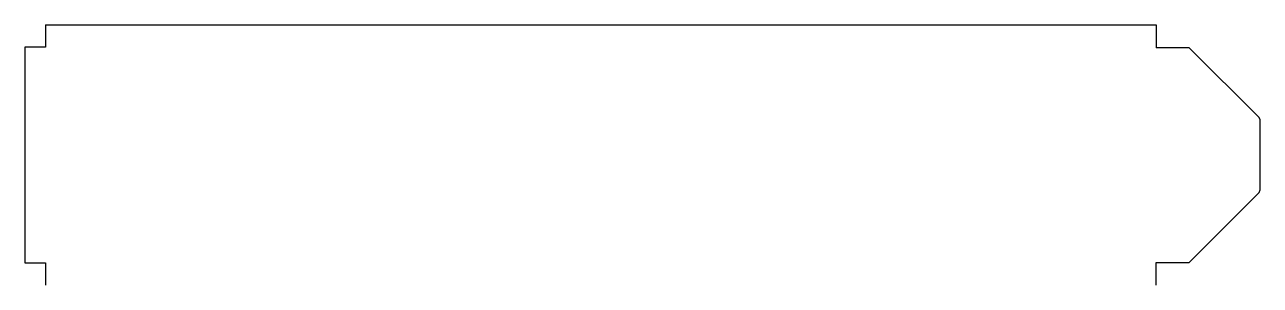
# Model space of a CAD drawing. Header units: millimetres. Extents: x 0 to 1076, y 0 to 226.
import ezdxf

# ---------------------------------------------------------------- set-up
doc = ezdxf.new("R2010")
doc.units = ezdxf.units.MM

msp = doc.modelspace()

# ---------------------------------------------------------------- linework, layer by layer
at = {"color": 7, "linetype": 'Continuous', "lineweight": 25}
for p, q in [((18, 226.4), (18, 206.9)), ((18, 226.4), (985.4, 226.4)), ((985.4, 226.4), (985.4, 206.4)), ((18, 206.9), (0, 206.9)), ((0, 206.9), (0, 19.4)), ((1014.2, 206.4), (985.4, 206.4)), ((1074.9, 145.7), (1014.2, 206.4)), ((1076, 143.6), (1074.9, 145.7)), ((1076, 82.8), (1076, 143.6)), ((1014.2, 19.9), (1074.9, 80.7)), ((1074.9, 80.7), (1076, 82.8)), ((0, 19.4), (18, 19.4)), ((18, 19.4), (18, 0)), ((985.4, 19.9), (1014.2, 19.9)), ((985.4, 0), (985.4, 19.9))]:
    msp.add_line(p, q, dxfattribs=at)

doc.saveas('drawing.dxf')
